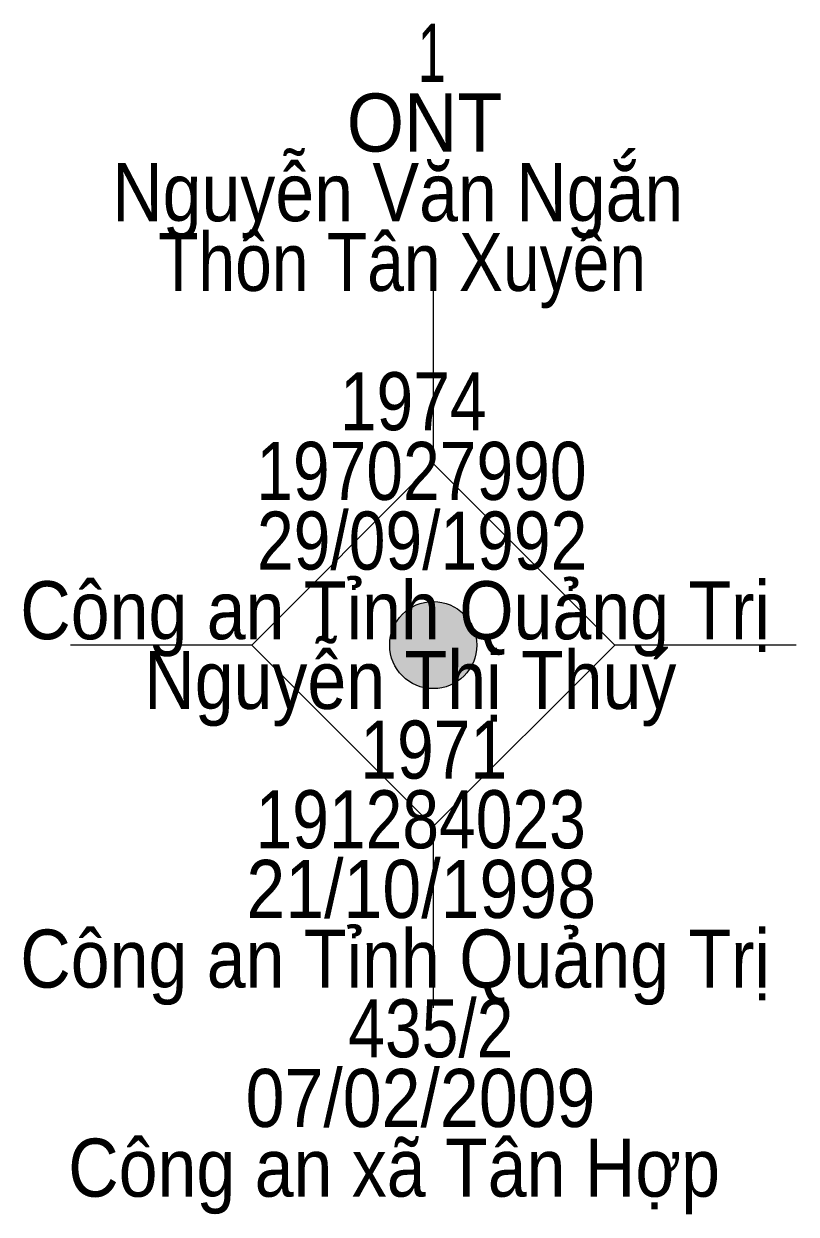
# Model space of a CAD drawing. Header units: metres. Extents: x 550999 to 552168, y 1840994 to 1841978.
# Drawn here: x 551001.19 to 551006.51, y 1841969.6 to 1841977.8 of the extents above; entities that cross this region are included whole.
import ezdxf
from ezdxf.enums import TextEntityAlignment as Align

# ---------------------------------------------------------------- set-up
doc = ezdxf.new("R2010")
doc.units = ezdxf.units.M
doc.header["$LTSCALE"] = 0.16
doc.layers.add('11', color=7, linetype='Continuous', lineweight=13)
doc.layers.add('15', color=7, linetype='Continuous')

msp = doc.modelspace()

# ---------------------------------------------------------------- hatches: boundary and pattern name
at = {"layer": '11'}
msp.add_hatch(color=256, dxfattribs=at).paths.add_polyline_path([(551004.3095, 1841973.52, 1), (551003.7095, 1841973.52, 1)])

# ---------------------------------------------------------------- linework, layer by layer
for p, q in [((551004.01, 1841976.02), (551004.01, 1841974.77)), ((551002.76, 1841973.52), (551001.51, 1841973.52)), ((551006.51, 1841973.52), (551005.26, 1841973.52)), ((551004.01, 1841972.27), (551004.01, 1841971.02))]:
    msp.add_line(p, q, dxfattribs=at)
msp.add_lwpolyline([(551004.01, 1841974.77), (551002.76, 1841973.52), (551004.01, 1841972.27), (551005.26, 1841973.52)], close=True, dxfattribs=at)
msp.add_circle((551004.0095, 1841973.52), 0.3, dxfattribs=at)

# ---------------------------------------------------------------- texts
at = {"layer": '15'}
for s, width, p in [('1', 0.65, (551004, 1841977.4)), ('ONT', 0.95, (551003.95, 1841976.92)), ('Nguyễn Văn Ngắn', 0.9, (551003.765, 1841976.44)), ('Thôn Tân Xuyên', 0.85, (551003.795, 1841975.96)), ('1974 ', 0.85, (551003.935, 1841975)), (' 197027990', 0.85, (551003.865, 1841974.52)), (' 29/09/1992', 0.85, (551003.87, 1841974.04)), (' Công an Tỉnh Quảng Trị', 0.9, (551003.68, 1841973.56)), (' Nguyễn Thị Thuý', 0.9, (551003.785, 1841973.08)), (' 1971', 0.85, (551003.95, 1841972.6)), (' 191284023', 0.85, (551003.86, 1841972.12)), (' 21/10/1998', 0.9, (551003.86, 1841971.64)), (' Công an Tỉnh Quảng Trị', 0.9, (551003.68, 1841971.16)), (' 435/2', 0.85, (551003.93, 1841970.68)), (' 07/02/2009', 0.9, (551003.855, 1841970.2)), ('Công an xã Tân Hợp', 0.9, (551003.74, 1841969.72))]:
    msp.add_text(s, height=0.4, dxfattribs=dict(at, width=width)).set_placement(p, align=Align.CENTER)

doc.saveas('drawing.dxf')
